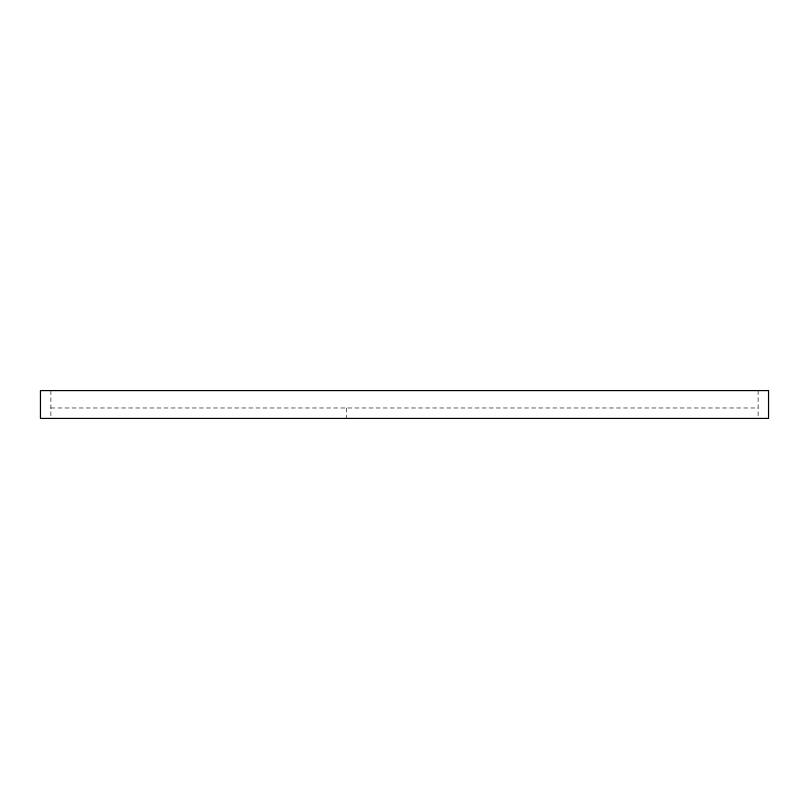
<?xml version="1.0" encoding="UTF-8"?>
<svg xmlns="http://www.w3.org/2000/svg" width="809" height="809" viewBox="0 0 809 809"><rect width="100%" height="100%" fill="white"/><g stroke="black" fill="none" stroke-linecap="round" stroke-linejoin="round"><path stroke-width="0.61" stroke-dasharray="4.04 3.03" d="M50.886 407.979L758.114 407.979M758.114 390.585L758.114 417.201M346.535 407.979L346.535 418.415M50.886 390.585L50.886 418.415"/><path stroke-width="1.21" d="M768.55 390.585L40.45 390.585L40.45 418.415L768.55 418.415L768.55 390.585"/></g></svg>
